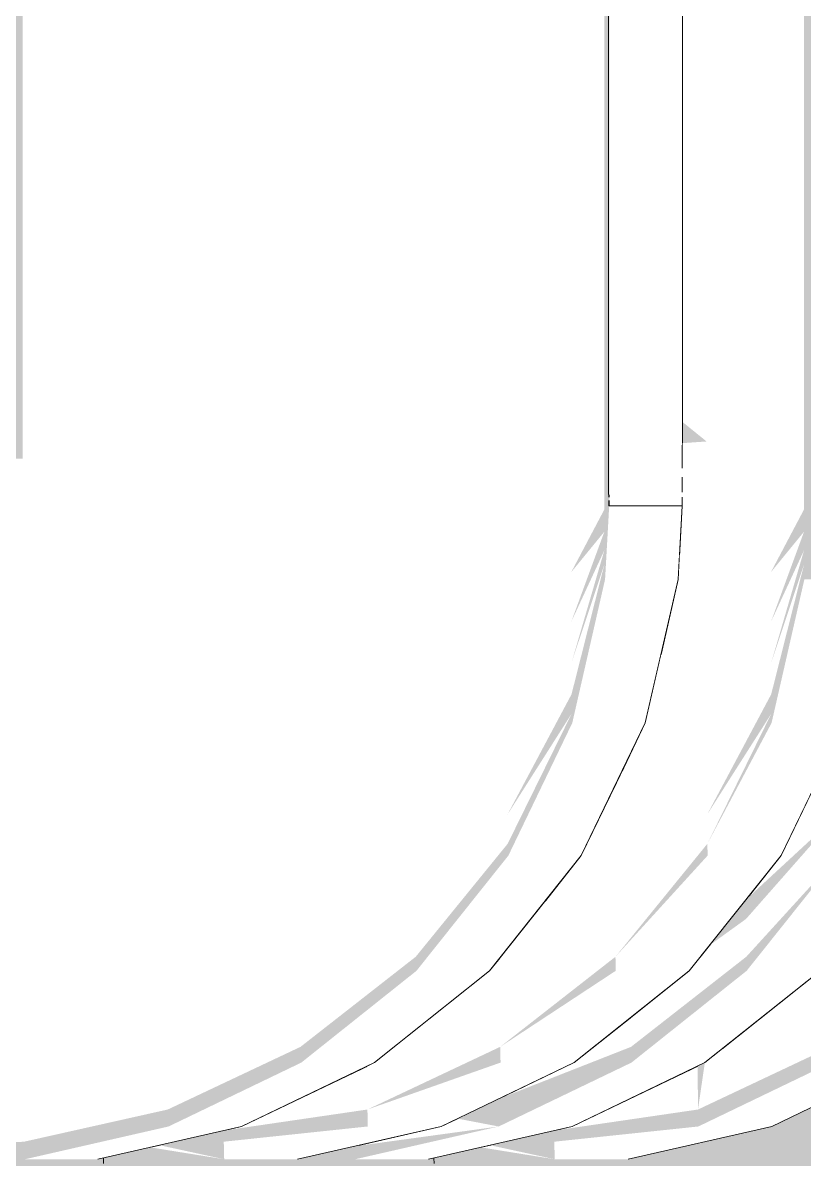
# Model space of a CAD drawing. Header units: millimetres. Extents: x -46169 to 174149, y -86316 to 18123.
# Drawn here: x 120272.43 to 120289.06, y -84266.83 to -84242.64 of the extents above; entities that cross this region are included whole.
import ezdxf

# ---------------------------------------------------------------- set-up
doc = ezdxf.new("R2010")
doc.units = ezdxf.units.MM
doc.header["$MEASUREMENT"] = 0
doc.linetypes.add('Wipeout_Contour', pattern=[1000, 0, -1000])
doc.layers.add('A04_A04_1_A-35-M_FFE_Sanitary_Pen_No__210', color=7, linetype='Continuous', lineweight=13, true_color=0xbae3f7)
doc.layers.add('A04_A04_1_New_A-35-M_FFE_Loose_Pen_No__64', color=7, linetype='Continuous', lineweight=20, true_color=0x606060)
doc.layers.add('A04_A04_1_New_A-25-M_Wall_Int', color=7, linetype='Continuous')
doc.layers.add('A04_A04_1_New_A-35-M_FFE_Loose', color=7, linetype='Continuous')

msp = doc.modelspace()

# ---------------------------------------------------------------- wipeouts: each hides what was drawn before it
at = {"color": 254, "linetype": 'Wipeout_Contour', "lineweight": 0, "ltscale": 4403046.294925408}
msp.add_wipeout([(120227.068, -84266.917), (119755.006, -84266.917), (119755.006, -84457.917), (123475.253, -84457.917), (123475.253, -81407.917), (119755.007, -81407.917), (119755.007, -83688.641), (120283.734, -83688.641), (120285.301, -83688.73), (120288.358, -83689.428), (120291.182, -83690.791), (120293.634, -83692.749), (120295.589, -83695.204), (120296.95, -83698.034), (120297.648, -83701.095), (120297.736, -83702.665), (120297.73, -83703.985), (120297.746, -84251.131), (120297.741, -84252.917), (120297.654, -84254.484), (120296.956, -84257.541), (120295.597, -84260.365), (120293.642, -84262.817), (120291.192, -84264.771), (120288.367, -84266.131), (120285.311, -84266.829), (120283.649, -84266.917), (120259.662, -84266.917), (120259.662, -84454.917), (120227.068, -84454.917)], dxfattribs=at).dxf.layer = 'A04_A04_1_New_A-25-M_Wall_Int'

# ---------------------------------------------------------------- next in the draw order: hatches: boundary and pattern name
at = {"layer": 'A04_A04_1_A-35-M_FFE_Sanitary_Pen_No__210', "linetype": 'Continuous', "lineweight": 0, "true_color": 0x2e383d}
msp.add_hatch(color=250, dxfattribs=at).paths.add_polyline_path([(119762.031, -81412.917), (119762.031, -84457.917), (124593.47, -84457.917), (124593.47, -81412.917)])

# ---------------------------------------------------------------- next in the draw order: wipeouts: each hides what was drawn before it
at = {"color": 254, "linetype": 'Wipeout_Contour', "lineweight": 0, "ltscale": 587386.534467}
msp.add_wipeout([(120270.859, -84251.917), (120270.86, -84255.255), (120272.428, -84255.235), (120272.427, -84251.912)], dxfattribs=at).dxf.layer = 'A04_A04_1_New_A-35-M_FFE_Loose'
at = {"color": 254, "linetype": 'Wipeout_Contour', "lineweight": 0, "ltscale": 734321.3896}
msp.add_wipeout([(120288.563, -84260.365), (120287.816, -84261.302), (120289.775, -84259.491), (120289.771, -84258.49), (120289.191, -84259.062)], dxfattribs=at).dxf.layer = 'A04_A04_1_New_A-35-M_FFE_Loose'
at = {"color": 254, "linetype": 'Wipeout_Contour', "lineweight": 0, "ltscale": 440572.538472}
msp.add_wipeout([(120275.139, -84266.575), (120276.714, -84266.829), (120275.338, -84266.53)], dxfattribs=at).dxf.layer = 'A04_A04_1_New_A-35-M_FFE_Loose'
at = {"color": 254, "linetype": 'Wipeout_Contour', "lineweight": 0, "ltscale": 440589.820376}
msp.add_wipeout([(120282.172, -84266.575), (120283.747, -84266.829), (120282.372, -84266.53)], dxfattribs=at).dxf.layer = 'A04_A04_1_New_A-35-M_FFE_Loose'

# ---------------------------------------------------------------- next in the draw order: wipeouts: each hides what was drawn before it
at = {"color": 254, "linetype": 'Wipeout_Contour', "lineweight": 0, "ltscale": 587393.98878}
msp.add_wipeout([(120270.86, -84255.255), (120270.863, -84258.425), (120272.431, -84258.387), (120272.428, -84255.235)], dxfattribs=at).dxf.layer = 'A04_A04_1_New_A-35-M_FFE_Loose'
at = {"color": 254, "linetype": 'Wipeout_Contour', "lineweight": 0, "ltscale": 587446.503899}
msp.add_wipeout([(120281.334, -84266.131), (120279.492, -84266.552), (120282.554, -84266.131), (120281.681, -84265.964)], dxfattribs=at).dxf.layer = 'A04_A04_1_New_A-35-M_FFE_Loose'
at = {"color": 254, "linetype": 'Wipeout_Contour', "lineweight": 0, "ltscale": 587463.364187}
msp.add_wipeout([(120286.804, -84266.131), (120283.747, -84266.829), (120285.311, -84266.829), (120288.367, -84266.131)], dxfattribs=at).dxf.layer = 'A04_A04_1_New_A-35-M_FFE_Loose'

# ---------------------------------------------------------------- next in the draw order: wipeouts: each hides what was drawn before it
at = {"color": 254, "linetype": 'Wipeout_Contour', "lineweight": 0, "ltscale": 587393.968176}
msp.add_wipeout([(120272.427, -84251.912), (120272.428, -84255.235), (120275.486, -84255.079), (120275.485, -84251.873)], dxfattribs=at).dxf.layer = 'A04_A04_1_New_A-35-M_FFE_Loose'
at = {"color": 254, "linetype": 'Wipeout_Contour', "lineweight": 0, "ltscale": 587400.882117}
msp.add_wipeout([(120270.863, -84258.425), (120270.868, -84261.269), (120272.435, -84261.214), (120272.431, -84258.387)], dxfattribs=at).dxf.layer = 'A04_A04_1_New_A-35-M_FFE_Loose'
at = {"color": 254, "linetype": 'Wipeout_Contour', "lineweight": 0, "ltscale": 440594.715428}
msp.add_wipeout([(120283.747, -84266.829), (120286.804, -84266.131), (120283.739, -84266.455)], dxfattribs=at).dxf.layer = 'A04_A04_1_New_A-35-M_FFE_Loose'

# ---------------------------------------------------------------- next in the draw order: wipeouts: each hides what was drawn before it
at = {"color": 254, "linetype": 'Wipeout_Contour', "lineweight": 0, "ltscale": 586765.323433}
msp.add_wipeout([(120272.427, -83706.082), (120272.427, -84251.912), (120275.485, -84251.873), (120275.485, -83706.118)], dxfattribs=at).dxf.layer = 'A04_A04_1_New_A-35-M_FFE_Loose'
at = {"color": 254, "linetype": 'Wipeout_Contour', "lineweight": 0, "ltscale": 587401.245788}
msp.add_wipeout([(120272.428, -84255.235), (120272.431, -84258.387), (120275.489, -84258.082), (120275.486, -84255.079)], dxfattribs=at).dxf.layer = 'A04_A04_1_New_A-35-M_FFE_Loose'
at = {"color": 254, "linetype": 'Wipeout_Contour', "lineweight": 0, "ltscale": 587406.870756}
msp.add_wipeout([(120270.868, -84261.269), (120270.873, -84263.645), (120272.441, -84263.575), (120272.435, -84261.214)], dxfattribs=at).dxf.layer = 'A04_A04_1_New_A-35-M_FFE_Loose'
at = {"color": 254, "linetype": 'Wipeout_Contour', "lineweight": 0, "ltscale": 587459.633995}
msp.add_wipeout([(120283.737, -84266.218), (120286.796, -84265.77), (120286.789, -84264.845), (120284.118, -84266.131)], dxfattribs=at).dxf.layer = 'A04_A04_1_New_A-35-M_FFE_Loose'

# ---------------------------------------------------------------- next in the draw order: wipeouts: each hides what was drawn before it
at = {"color": 254, "linetype": 'Wipeout_Contour', "lineweight": 0, "ltscale": 587403.25925}
msp.add_wipeout([(120275.485, -84251.873), (120275.486, -84255.079), (120278.314, -84254.774), (120278.313, -84251.797)], dxfattribs=at).dxf.layer = 'A04_A04_1_New_A-35-M_FFE_Loose'
at = {"color": 254, "linetype": 'Wipeout_Contour', "lineweight": 0, "ltscale": 587407.95814}
msp.add_wipeout([(120272.431, -84258.387), (120272.435, -84261.214), (120275.493, -84260.776), (120275.489, -84258.082)], dxfattribs=at).dxf.layer = 'A04_A04_1_New_A-35-M_FFE_Loose'
at = {"color": 254, "linetype": 'Wipeout_Contour', "lineweight": 0, "ltscale": 587411.654349}
msp.add_wipeout([(120270.873, -84263.645), (120270.88, -84265.432), (120272.448, -84265.352), (120272.441, -84263.575)], dxfattribs=at).dxf.layer = 'A04_A04_1_New_A-35-M_FFE_Loose'
at = {"color": 254, "linetype": 'Wipeout_Contour', "lineweight": 0, "ltscale": 587453.067677}
msp.add_wipeout([(120282.545, -84265.548), (120285.372, -84264.436), (120285.367, -84263.807), (120284.158, -84264.771)], dxfattribs=at).dxf.layer = 'A04_A04_1_New_A-35-M_FFE_Loose'
at = {"color": 254, "linetype": 'Wipeout_Contour', "lineweight": 0, "ltscale": 587470.636002}
msp.add_wipeout([(120286.804, -84266.131), (120288.367, -84266.131), (120291.192, -84264.771), (120289.628, -84264.771)], dxfattribs=at).dxf.layer = 'A04_A04_1_New_A-35-M_FFE_Loose'
at = {"color": 254, "linetype": 'Wipeout_Contour', "lineweight": 0, "ltscale": 587449.446131}
msp.add_wipeout([(120279.5, -84266.829), (120281.061, -84266.829), (120284.118, -84266.131), (120282.556, -84266.131)], dxfattribs=at).dxf.layer = 'A04_A04_1_New_A-35-M_FFE_Loose'

# ---------------------------------------------------------------- next in the draw order: wipeouts: each hides what was drawn before it
at = {"color": 254, "linetype": 'Wipeout_Contour', "lineweight": 0, "ltscale": 586774.970129}
msp.add_wipeout([(120275.485, -83706.118), (120275.485, -84251.873), (120278.313, -84251.797), (120278.313, -83706.189)], dxfattribs=at).dxf.layer = 'A04_A04_1_New_A-35-M_FFE_Loose'
at = {"color": 254, "linetype": 'Wipeout_Contour', "lineweight": 0, "ltscale": 587410.082573}
msp.add_wipeout([(120275.486, -84255.079), (120275.489, -84258.082), (120278.316, -84257.488), (120278.314, -84254.774)], dxfattribs=at).dxf.layer = 'A04_A04_1_New_A-35-M_FFE_Loose'
at = {"color": 254, "linetype": 'Wipeout_Contour', "lineweight": 0, "ltscale": 587413.789957}
msp.add_wipeout([(120272.435, -84261.214), (120272.441, -84263.575), (120275.499, -84263.026), (120275.493, -84260.776)], dxfattribs=at).dxf.layer = 'A04_A04_1_New_A-35-M_FFE_Loose'
at = {"color": 254, "linetype": 'Wipeout_Contour', "lineweight": 0, "ltscale": 734332.139895}
msp.add_wipeout([(120286.942, -84264.771), (120286.796, -84265.77), (120289.621, -84264.436), (120289.614, -84263.486), (120287.272, -84264.508)], dxfattribs=at).dxf.layer = 'A04_A04_1_New_A-35-M_FFE_Loose'
at = {"color": 254, "linetype": 'Wipeout_Contour', "lineweight": 0, "ltscale": 587414.992997}
msp.add_wipeout([(120270.88, -84265.432), (120270.888, -84266.541), (120272.456, -84266.455), (120272.448, -84265.352)], dxfattribs=at).dxf.layer = 'A04_A04_1_New_A-35-M_FFE_Loose'
at = {"color": 254, "linetype": 'Wipeout_Contour', "lineweight": 0, "ltscale": 587440.321444}
msp.add_wipeout([(120279.77, -84266.131), (120276.714, -84266.829), (120278.277, -84266.829), (120281.334, -84266.131)], dxfattribs=at).dxf.layer = 'A04_A04_1_New_A-35-M_FFE_Loose'

# ---------------------------------------------------------------- next in the draw order: linework, layer by layer
at = {"layer": 'A04_A04_1_New_A-35-M_FFE_Loose_Pen_No__64', "linetype": 'Continuous'}
msp.add_line((120281.18, -84266.917), (120281.177, -84266.803), dxfattribs=at)

# ---------------------------------------------------------------- next in the draw order: wipeouts: each hides what was drawn before it
at = {"color": 254, "linetype": 'Wipeout_Contour', "lineweight": 0, "ltscale": 586783.62602}
msp.add_wipeout([(120278.313, -83706.189), (120278.313, -84251.797), (120280.769, -84251.687), (120280.769, -83706.29)], dxfattribs=at).dxf.layer = 'A04_A04_1_New_A-35-M_FFE_Loose'
at = {"color": 254, "linetype": 'Wipeout_Contour', "lineweight": 0, "ltscale": 587416.321084}
msp.add_wipeout([(120275.489, -84258.082), (120275.493, -84260.776), (120278.32, -84259.923), (120278.316, -84257.488)], dxfattribs=at).dxf.layer = 'A04_A04_1_New_A-35-M_FFE_Loose'
at = {"color": 254, "linetype": 'Wipeout_Contour', "lineweight": 0, "ltscale": 440598.813472}
msp.add_wipeout([(120287.272, -84264.508), (120289.614, -84263.486), (120289.611, -84262.543)], dxfattribs=at).dxf.layer = 'A04_A04_1_New_A-35-M_FFE_Loose'
at = {"color": 254, "linetype": 'Wipeout_Contour', "lineweight": 0, "ltscale": 587418.449134}
msp.add_wipeout([(120272.441, -84263.575), (120272.448, -84265.352), (120275.505, -84264.719), (120275.499, -84263.026)], dxfattribs=at).dxf.layer = 'A04_A04_1_New_A-35-M_FFE_Loose'
at = {"color": 254, "linetype": 'Wipeout_Contour', "lineweight": 0, "ltscale": 587456.717606}
msp.add_wipeout([(120282.556, -84266.131), (120284.118, -84266.131), (120286.942, -84264.771), (120285.381, -84264.771)], dxfattribs=at).dxf.layer = 'A04_A04_1_New_A-35-M_FFE_Loose'
at = {"color": 254, "linetype": 'Wipeout_Contour', "lineweight": 0, "ltscale": 440577.433423}
msp.add_wipeout([(120276.714, -84266.829), (120279.77, -84266.131), (120276.705, -84266.455)], dxfattribs=at).dxf.layer = 'A04_A04_1_New_A-35-M_FFE_Loose'

# ---------------------------------------------------------------- next in the draw order: linework, layer by layer
at = {"layer": 'A04_A04_1_New_A-35-M_FFE_Loose_Pen_No__64', "linetype": 'Continuous'}
msp.add_line((120285.311, -84266.829), (120288.367, -84266.131), dxfattribs=at)

# ---------------------------------------------------------------- next in the draw order: wipeouts: each hides what was drawn before it
at = {"color": 254, "linetype": 'Wipeout_Contour', "lineweight": 0, "ltscale": 587411.360709}
msp.add_wipeout([(120278.313, -84251.797), (120278.314, -84254.774), (120280.77, -84254.337), (120280.769, -84251.687)], dxfattribs=at).dxf.layer = 'A04_A04_1_New_A-35-M_FFE_Loose'
at = {"color": 254, "linetype": 'Wipeout_Contour', "lineweight": 0, "ltscale": 587421.741783}
msp.add_wipeout([(120275.493, -84260.776), (120275.499, -84263.026), (120278.325, -84261.956), (120278.32, -84259.923)], dxfattribs=at).dxf.layer = 'A04_A04_1_New_A-35-M_FFE_Loose'
at = {"color": 254, "linetype": 'Wipeout_Contour', "lineweight": 0, "ltscale": 881185.497398}
msp.add_wipeout([(120286.609, -84262.817), (120285.367, -84263.807), (120285.372, -84264.436), (120287.824, -84262.518), (120287.818, -84261.714), (120287.039, -84262.276)], dxfattribs=at).dxf.layer = 'A04_A04_1_New_A-35-M_FFE_Loose'
at = {"color": 254, "linetype": 'Wipeout_Contour', "lineweight": 0, "ltscale": 587421.702849}
msp.add_wipeout([(120272.448, -84265.352), (120272.456, -84266.455), (120275.513, -84265.77), (120275.505, -84264.719)], dxfattribs=at).dxf.layer = 'A04_A04_1_New_A-35-M_FFE_Loose'
at = {"color": 254, "linetype": 'Wipeout_Contour', "lineweight": 0, "ltscale": 587436.591245}
msp.add_wipeout([(120276.704, -84266.218), (120279.762, -84265.77), (120279.756, -84264.845), (120277.084, -84266.131)], dxfattribs=at).dxf.layer = 'A04_A04_1_New_A-35-M_FFE_Loose'

# ---------------------------------------------------------------- next in the draw order: wipeouts: each hides what was drawn before it
at = {"color": 254, "linetype": 'Wipeout_Contour', "lineweight": 0, "ltscale": 587417.455196}
msp.add_wipeout([(120278.314, -84254.774), (120278.316, -84257.488), (120280.772, -84256.635), (120280.77, -84254.337)], dxfattribs=at).dxf.layer = 'A04_A04_1_New_A-35-M_FFE_Loose'
at = {"color": 254, "linetype": 'Wipeout_Contour', "lineweight": 0, "ltscale": 587459.641217}
msp.add_wipeout([(120289.775, -84259.491), (120287.818, -84261.714), (120287.824, -84262.518), (120289.78, -84260.113)], dxfattribs=at).dxf.layer = 'A04_A04_1_New_A-35-M_FFE_Loose'
at = {"color": 254, "linetype": 'Wipeout_Contour', "lineweight": 0, "ltscale": 587426.07373}
msp.add_wipeout([(120275.499, -84263.026), (120275.505, -84264.719), (120278.331, -84263.486), (120278.325, -84261.956)], dxfattribs=at).dxf.layer = 'A04_A04_1_New_A-35-M_FFE_Loose'
at = {"color": 254, "linetype": 'Wipeout_Contour', "lineweight": 0, "ltscale": 587461.555043}
msp.add_wipeout([(120285.381, -84264.771), (120286.942, -84264.771), (120289.393, -84262.817), (120287.832, -84262.817)], dxfattribs=at).dxf.layer = 'A04_A04_1_New_A-35-M_FFE_Loose'
at = {"color": 254, "linetype": 'Wipeout_Contour', "lineweight": 0, "ltscale": 587447.592996}
msp.add_wipeout([(120282.595, -84264.771), (120279.77, -84266.131), (120281.334, -84266.131), (120284.158, -84264.771)], dxfattribs=at).dxf.layer = 'A04_A04_1_New_A-35-M_FFE_Loose'
at = {"color": 254, "linetype": 'Wipeout_Contour', "lineweight": 0, "ltscale": 587426.417084}
msp.add_wipeout([(120272.474, -84266.829), (120274.028, -84266.829), (120277.084, -84266.131), (120275.531, -84266.131)], dxfattribs=at).dxf.layer = 'A04_A04_1_New_A-35-M_FFE_Loose'

# ---------------------------------------------------------------- next in the draw order: linework, layer by layer
at = {"layer": 'A04_A04_1_New_A-35-M_FFE_Loose_Pen_No__64', "linetype": 'Continuous'}
for p, q in [((120288.367, -84266.131), (120291.191, -84264.771)), ((120274.146, -84266.917), (120274.144, -84266.803))]:
    msp.add_line(p, q, dxfattribs=at)

# ---------------------------------------------------------------- next in the draw order: wipeouts: each hides what was drawn before it
at = {"color": 254, "linetype": 'Wipeout_Contour', "lineweight": 0, "ltscale": 587417.863713}
msp.add_wipeout([(120280.769, -84251.687), (120280.77, -84254.337), (120282.73, -84253.788), (120282.73, -84251.549)], dxfattribs=at).dxf.layer = 'A04_A04_1_New_A-35-M_FFE_Loose'
at = {"color": 254, "linetype": 'Wipeout_Contour', "lineweight": 0, "ltscale": 587422.930535}
msp.add_wipeout([(120278.316, -84257.488), (120278.32, -84259.923), (120280.775, -84258.697), (120280.772, -84256.635)], dxfattribs=at).dxf.layer = 'A04_A04_1_New_A-35-M_FFE_Loose'
at = {"color": 254, "linetype": 'Wipeout_Contour', "lineweight": 0, "ltscale": 440595.003668}
msp.add_wipeout([(120289.78, -84260.113), (120287.824, -84262.518), (120289.785, -84260.365)], dxfattribs=at).dxf.layer = 'A04_A04_1_New_A-35-M_FFE_Loose'
at = {"color": 254, "linetype": 'Wipeout_Contour', "lineweight": 0, "ltscale": 587429.101195}
msp.add_wipeout([(120275.505, -84264.719), (120275.513, -84265.77), (120278.338, -84264.436), (120278.331, -84263.486)], dxfattribs=at).dxf.layer = 'A04_A04_1_New_A-35-M_FFE_Loose'
at = {"color": 254, "linetype": 'Wipeout_Contour', "lineweight": 0, "ltscale": 440583.335729}
msp.add_wipeout([(120279.77, -84266.131), (120282.595, -84264.771), (120279.762, -84265.77)], dxfattribs=at).dxf.layer = 'A04_A04_1_New_A-35-M_FFE_Loose'

# ---------------------------------------------------------------- next in the draw order: linework, layer by layer
at = {"layer": 'A04_A04_1_New_A-35-M_FFE_Loose_Pen_No__64', "linetype": 'Continuous'}
msp.add_line((120281.061, -84266.829), (120284.118, -84266.131), dxfattribs=at)

# ---------------------------------------------------------------- next in the draw order: wipeouts: each hides what was drawn before it
at = {"color": 254, "linetype": 'Wipeout_Contour', "lineweight": 0, "ltscale": 586790.857038}
msp.add_wipeout([(120280.769, -83706.29), (120280.769, -84251.687), (120282.73, -84251.549), (120282.73, -83706.417)], dxfattribs=at).dxf.layer = 'A04_A04_1_New_A-35-M_FFE_Loose'
at = {"color": 254, "linetype": 'Wipeout_Contour', "lineweight": 0, "ltscale": 587422.989847}
msp.add_wipeout([(120280.77, -84254.337), (120280.772, -84256.635), (120282.732, -84255.565), (120282.73, -84253.788)], dxfattribs=at).dxf.layer = 'A04_A04_1_New_A-35-M_FFE_Loose'
at = {"color": 254, "linetype": 'Wipeout_Contour', "lineweight": 0, "ltscale": 587427.68829}
msp.add_wipeout([(120278.32, -84259.923), (120278.325, -84261.956), (120280.779, -84260.418), (120280.775, -84258.697)], dxfattribs=at).dxf.layer = 'A04_A04_1_New_A-35-M_FFE_Loose'
at = {"color": 254, "linetype": 'Wipeout_Contour', "lineweight": 0, "ltscale": 587463.715911}
msp.add_wipeout([(120289.787, -84260.365), (120287.832, -84262.817), (120289.393, -84262.817), (120291.347, -84260.365)], dxfattribs=at).dxf.layer = 'A04_A04_1_New_A-35-M_FFE_Loose'
at = {"color": 254, "linetype": 'Wipeout_Contour', "lineweight": 0, "ltscale": 734303.310551}
msp.add_wipeout([(120279.756, -84264.845), (120279.762, -84265.77), (120282.587, -84264.436), (120282.581, -84263.486), (120280.238, -84264.508)], dxfattribs=at).dxf.layer = 'A04_A04_1_New_A-35-M_FFE_Loose'

# ---------------------------------------------------------------- next in the draw order: wipeouts: each hides what was drawn before it
at = {"color": 254, "linetype": 'Wipeout_Contour', "lineweight": 0, "ltscale": 587422.438529}
msp.add_wipeout([(120282.73, -84251.549), (120282.73, -84253.788), (120284.097, -84253.155), (120284.097, -84251.39)], dxfattribs=at).dxf.layer = 'A04_A04_1_New_A-35-M_FFE_Loose'
at = {"color": 254, "linetype": 'Wipeout_Contour', "lineweight": 0, "ltscale": 587427.452139}
msp.add_wipeout([(120280.772, -84256.635), (120280.775, -84258.697), (120282.734, -84257.159), (120282.732, -84255.565)], dxfattribs=at).dxf.layer = 'A04_A04_1_New_A-35-M_FFE_Loose'
at = {"color": 254, "linetype": 'Wipeout_Contour', "lineweight": 0, "ltscale": 587441.701988}
msp.add_wipeout([(120282.359, -84262.817), (120280.238, -84264.508), (120282.581, -84263.486), (120282.577, -84262.543)], dxfattribs=at).dxf.layer = 'A04_A04_1_New_A-35-M_FFE_Loose'
at = {"color": 254, "linetype": 'Wipeout_Contour', "lineweight": 0, "ltscale": 587433.688281}
msp.add_wipeout([(120275.531, -84266.131), (120277.084, -84266.131), (120279.908, -84264.771), (120278.355, -84264.771)], dxfattribs=at).dxf.layer = 'A04_A04_1_New_A-35-M_FFE_Loose'

# ---------------------------------------------------------------- next in the draw order: linework, layer by layer
at = {"layer": 'A04_A04_1_New_A-35-M_FFE_Loose_Pen_No__64', "linetype": 'Continuous'}
for p, q in [((120274.028, -84266.829), (120277.084, -84266.131)), ((120278.277, -84266.829), (120281.334, -84266.131))]:
    msp.add_line(p, q, dxfattribs=at)

# ---------------------------------------------------------------- next in the draw order: wipeouts: each hides what was drawn before it
at = {"color": 254, "linetype": 'Wipeout_Contour', "lineweight": 0, "ltscale": 586796.300562}
msp.add_wipeout([(120282.73, -83706.417), (120282.73, -84251.549), (120284.097, -84251.39), (120284.097, -83706.563)], dxfattribs=at).dxf.layer = 'A04_A04_1_New_A-35-M_FFE_Loose'
at = {"color": 254, "linetype": 'Wipeout_Contour', "lineweight": 0, "ltscale": 587426.402708}
msp.add_wipeout([(120282.73, -84253.788), (120282.732, -84255.565), (120284.099, -84254.331), (120284.097, -84253.155)], dxfattribs=at).dxf.layer = 'A04_A04_1_New_A-35-M_FFE_Loose'
at = {"color": 254, "linetype": 'Wipeout_Contour', "lineweight": 0, "ltscale": 587431.491448}
msp.add_wipeout([(120278.325, -84261.956), (120278.331, -84263.486), (120280.784, -84261.714), (120280.779, -84260.418)], dxfattribs=at).dxf.layer = 'A04_A04_1_New_A-35-M_FFE_Loose'
at = {"color": 254, "linetype": 'Wipeout_Contour', "lineweight": 0, "ltscale": 587452.430639}
msp.add_wipeout([(120285.046, -84262.817), (120282.595, -84264.771), (120284.158, -84264.771), (120286.609, -84262.817)], dxfattribs=at).dxf.layer = 'A04_A04_1_New_A-35-M_FFE_Loose'

# ---------------------------------------------------------------- next in the draw order: wipeouts: each hides what was drawn before it
at = {"color": 254, "linetype": 'Wipeout_Contour', "lineweight": 0, "ltscale": 586799.683605}
msp.add_wipeout([(120284.097, -83706.563), (120284.097, -84251.39), (120284.802, -84251.219), (120284.802, -83706.722)], dxfattribs=at).dxf.layer = 'A04_A04_1_New_A-35-M_FFE_Loose'
at = {"color": 254, "linetype": 'Wipeout_Contour', "lineweight": 0, "ltscale": 587434.151247}
msp.add_wipeout([(120278.331, -84263.486), (120278.338, -84264.436), (120280.79, -84262.518), (120280.784, -84261.714)], dxfattribs=at).dxf.layer = 'A04_A04_1_New_A-35-M_FFE_Loose'
at = {"color": 254, "linetype": 'Wipeout_Contour', "lineweight": 0, "ltscale": 440587.356895}
msp.add_wipeout([(120282.595, -84264.771), (120285.046, -84262.817), (120282.587, -84264.436)], dxfattribs=at).dxf.layer = 'A04_A04_1_New_A-35-M_FFE_Loose'

# ---------------------------------------------------------------- next in the draw order: linework, layer by layer
at = {"layer": 'A04_A04_1_New_A-35-M_FFE_Loose_Pen_No__64', "linetype": 'Continuous'}
msp.add_line((120284.118, -84266.131), (120286.942, -84264.771), dxfattribs=at)

# ---------------------------------------------------------------- next in the draw order: wipeouts: each hides what was drawn before it
at = {"color": 254, "linetype": 'Wipeout_Contour', "lineweight": 0, "ltscale": 587424.849572}
msp.add_wipeout([(120284.097, -84251.39), (120284.097, -84253.155), (120284.803, -84252.471), (120284.802, -84251.219)], dxfattribs=at).dxf.layer = 'A04_A04_1_New_A-35-M_FFE_Loose'
at = {"color": 254, "linetype": 'Wipeout_Contour', "lineweight": 0, "ltscale": 587448.072813}
msp.add_wipeout([(120282.581, -84263.486), (120282.587, -84264.436), (120285.04, -84262.518), (120285.034, -84261.714)], dxfattribs=at).dxf.layer = 'A04_A04_1_New_A-35-M_FFE_Loose'
at = {"color": 254, "linetype": 'Wipeout_Contour', "lineweight": 0, "ltscale": 587438.525403}
msp.add_wipeout([(120278.355, -84264.771), (120279.908, -84264.771), (120282.359, -84262.817), (120280.806, -84262.817)], dxfattribs=at).dxf.layer = 'A04_A04_1_New_A-35-M_FFE_Loose'

# ---------------------------------------------------------------- next in the draw order: linework, layer by layer
at = {"layer": 'A04_A04_1_New_A-35-M_FFE_Loose_Pen_No__64', "linetype": 'Continuous'}
for p, q in [((120277.084, -84266.131), (120279.909, -84264.771)), ((120281.334, -84266.131), (120284.158, -84264.771))]:
    msp.add_line(p, q, dxfattribs=at)

# ---------------------------------------------------------------- next in the draw order: wipeouts: each hides what was drawn before it
at = {"color": 254, "linetype": 'Wipeout_Contour', "lineweight": 0, "ltscale": 439945.019488}
msp.add_wipeout([(120284.802, -83706.722), (120284.802, -84251.219), (120284.894, -83706.803)], dxfattribs=at).dxf.layer = 'A04_A04_1_New_A-35-M_FFE_Loose'
at = {"color": 254, "linetype": 'Wipeout_Contour', "lineweight": 0, "ltscale": 734306.674882}
msp.add_wipeout([(120282.577, -84262.543), (120282.581, -84263.486), (120285.034, -84261.714), (120285.029, -84260.418), (120283.515, -84261.367)], dxfattribs=at).dxf.layer = 'A04_A04_1_New_A-35-M_FFE_Loose'

# ---------------------------------------------------------------- next in the draw order: wipeouts: each hides what was drawn before it
at = {"color": 254, "linetype": 'Wipeout_Contour', "lineweight": 0, "ltscale": 587431.328845}
msp.add_wipeout([(120280.775, -84258.697), (120280.779, -84260.418), (120282.738, -84258.49), (120282.734, -84257.159)], dxfattribs=at).dxf.layer = 'A04_A04_1_New_A-35-M_FFE_Loose'
at = {"color": 254, "linetype": 'Wipeout_Contour', "lineweight": 0, "ltscale": 587443.581912}
msp.add_wipeout([(120283.515, -84261.367), (120285.029, -84260.418), (120285.025, -84258.888), (120284.313, -84260.365)], dxfattribs=at).dxf.layer = 'A04_A04_1_New_A-35-M_FFE_Loose'

# ---------------------------------------------------------------- next in the draw order: wipeouts: each hides what was drawn before it
at = {"color": 254, "linetype": 'Wipeout_Contour', "lineweight": 0, "ltscale": 587429.655773}
msp.add_wipeout([(120282.732, -84255.565), (120282.734, -84257.159), (120284.1, -84255.386), (120284.099, -84254.331)], dxfattribs=at).dxf.layer = 'A04_A04_1_New_A-35-M_FFE_Loose'
at = {"color": 254, "linetype": 'Wipeout_Contour', "lineweight": 0, "ltscale": 587434.428363}
msp.add_wipeout([(120280.779, -84260.418), (120280.784, -84261.714), (120282.742, -84259.491), (120282.738, -84258.49)], dxfattribs=at).dxf.layer = 'A04_A04_1_New_A-35-M_FFE_Loose'
at = {"color": 254, "linetype": 'Wipeout_Contour', "lineweight": 0, "ltscale": 587454.59185}
msp.add_wipeout([(120287.001, -84260.365), (120285.046, -84262.817), (120286.609, -84262.817), (120288.563, -84260.365)], dxfattribs=at).dxf.layer = 'A04_A04_1_New_A-35-M_FFE_Loose'

# ---------------------------------------------------------------- next in the draw order: wipeouts: each hides what was drawn before it
at = {"color": 254, "linetype": 'Wipeout_Contour', "lineweight": 0, "ltscale": 587427.509759}
msp.add_wipeout([(120284.097, -84253.155), (120284.099, -84254.331), (120284.803, -84252.997), (120284.803, -84252.471)], dxfattribs=at).dxf.layer = 'A04_A04_1_New_A-35-M_FFE_Loose'
at = {"color": 254, "linetype": 'Wipeout_Contour', "lineweight": 0, "ltscale": 587432.478751}
msp.add_wipeout([(120282.734, -84257.159), (120282.738, -84258.49), (120284.102, -84256.268), (120284.1, -84255.386)], dxfattribs=at).dxf.layer = 'A04_A04_1_New_A-35-M_FFE_Loose'
at = {"color": 254, "linetype": 'Wipeout_Contour', "lineweight": 0, "ltscale": 587436.597815}
msp.add_wipeout([(120280.784, -84261.714), (120280.79, -84262.518), (120282.746, -84260.113), (120282.742, -84259.491)], dxfattribs=at).dxf.layer = 'A04_A04_1_New_A-35-M_FFE_Loose'
at = {"color": 254, "linetype": 'Wipeout_Contour', "lineweight": 0, "ltscale": 440589.374376}
msp.add_wipeout([(120285.046, -84262.817), (120287.001, -84260.365), (120285.04, -84262.518)], dxfattribs=at).dxf.layer = 'A04_A04_1_New_A-35-M_FFE_Loose'

# ---------------------------------------------------------------- next in the draw order: linework, layer by layer
at = {"layer": 'A04_A04_1_New_A-35-M_FFE_Loose_Pen_No__64', "linetype": 'Continuous'}
msp.add_line((120286.942, -84264.771), (120289.393, -84262.817), dxfattribs=at)

# ---------------------------------------------------------------- next in the draw order: wipeouts: each hides what was drawn before it
at = {"color": 254, "linetype": 'Wipeout_Contour', "lineweight": 0, "ltscale": 440572.867622}
msp.add_wipeout([(120284.099, -84254.331), (120284.1, -84255.386), (120284.804, -84253.469)], dxfattribs=at).dxf.layer = 'A04_A04_1_New_A-35-M_FFE_Loose'
at = {"color": 254, "linetype": 'Wipeout_Contour', "lineweight": 0, "ltscale": 587434.735698}
msp.add_wipeout([(120282.738, -84258.49), (120282.742, -84259.491), (120284.105, -84256.931), (120284.102, -84256.268)], dxfattribs=at).dxf.layer = 'A04_A04_1_New_A-35-M_FFE_Loose'
at = {"color": 254, "linetype": 'Wipeout_Contour', "lineweight": 0, "ltscale": 587450.519578}
msp.add_wipeout([(120285.04, -84262.518), (120286.996, -84260.113), (120286.991, -84259.491), (120285.034, -84261.714)], dxfattribs=at).dxf.layer = 'A04_A04_1_New_A-35-M_FFE_Loose'
at = {"color": 254, "linetype": 'Wipeout_Contour', "lineweight": 0, "ltscale": 587440.685954}
msp.add_wipeout([(120280.806, -84262.817), (120282.359, -84262.817), (120284.313, -84260.365), (120282.761, -84260.365)], dxfattribs=at).dxf.layer = 'A04_A04_1_New_A-35-M_FFE_Loose'

# ---------------------------------------------------------------- next in the draw order: linework, layer by layer
at = {"layer": 'A04_A04_1_New_A-35-M_FFE_Loose_Pen_No__64', "linetype": 'Continuous'}
for p, q in [((120279.909, -84264.771), (120282.359, -84262.817)), ((120284.158, -84264.771), (120286.609, -84262.817))]:
    msp.add_line(p, q, dxfattribs=at)

# ---------------------------------------------------------------- next in the draw order: wipeouts: each hides what was drawn before it
at = {"color": 254, "linetype": 'Wipeout_Contour', "lineweight": 0, "ltscale": 440574.313281}
msp.add_wipeout([(120284.1, -84255.386), (120284.102, -84256.268), (120284.805, -84253.863)], dxfattribs=at).dxf.layer = 'A04_A04_1_New_A-35-M_FFE_Loose'
at = {"color": 254, "linetype": 'Wipeout_Contour', "lineweight": 0, "ltscale": 440578.158091}
msp.add_wipeout([(120282.742, -84259.491), (120282.746, -84260.113), (120284.108, -84257.342)], dxfattribs=at).dxf.layer = 'A04_A04_1_New_A-35-M_FFE_Loose'
at = {"color": 254, "linetype": 'Wipeout_Contour', "lineweight": 0, "ltscale": 587448.350177}
msp.add_wipeout([(120286.987, -84258.49), (120285.029, -84260.418), (120285.034, -84261.714), (120286.991, -84259.491)], dxfattribs=at).dxf.layer = 'A04_A04_1_New_A-35-M_FFE_Loose'

# ---------------------------------------------------------------- next in the draw order: wipeouts: each hides what was drawn before it
at = {"color": 254, "linetype": 'Wipeout_Contour', "lineweight": 0, "ltscale": 440575.446606}
msp.add_wipeout([(120284.102, -84256.268), (120284.105, -84256.931), (120284.806, -84254.159)], dxfattribs=at).dxf.layer = 'A04_A04_1_New_A-35-M_FFE_Loose'
at = {"color": 254, "linetype": 'Wipeout_Contour', "lineweight": 0, "ltscale": 734306.289656}
msp.add_wipeout([(120285.025, -84258.888), (120285.029, -84260.418), (120286.987, -84258.49), (120286.984, -84257.159), (120285.173, -84258.58)], dxfattribs=at).dxf.layer = 'A04_A04_1_New_A-35-M_FFE_Loose'

# ---------------------------------------------------------------- next in the draw order: wipeouts: each hides what was drawn before it
at = {"color": 254, "linetype": 'Wipeout_Contour', "lineweight": 0, "ltscale": 734302.138658}
msp.add_wipeout([(120285.173, -84258.58), (120286.984, -84257.159), (120286.981, -84255.565), (120286.002, -84256.099), (120285.673, -84257.541)], dxfattribs=at).dxf.layer = 'A04_A04_1_New_A-35-M_FFE_Loose'

# ---------------------------------------------------------------- next in the draw order: wipeouts: each hides what was drawn before it
at = {"color": 254, "linetype": 'Wipeout_Contour', "lineweight": 0, "ltscale": 734297.201212}
msp.add_wipeout([(120286.002, -84256.099), (120286.981, -84255.565), (120286.98, -84253.788), (120286.4, -84253.95), (120286.37, -84254.485)], dxfattribs=at).dxf.layer = 'A04_A04_1_New_A-35-M_FFE_Loose'
at = {"color": 254, "linetype": 'Wipeout_Contour', "lineweight": 0, "ltscale": 587440.061618}
msp.add_wipeout([(120282.761, -84260.365), (120284.313, -84260.365), (120285.673, -84257.541), (120284.121, -84257.541)], dxfattribs=at).dxf.layer = 'A04_A04_1_New_A-35-M_FFE_Loose'
at = {"color": 254, "linetype": 'Wipeout_Contour', "lineweight": 0, "ltscale": 587453.968263}
msp.add_wipeout([(120288.362, -84257.541), (120287.001, -84260.365), (120288.563, -84260.365), (120289.923, -84257.541)], dxfattribs=at).dxf.layer = 'A04_A04_1_New_A-35-M_FFE_Loose'

# ---------------------------------------------------------------- next in the draw order: linework, layer by layer
at = {"layer": 'A04_A04_1_New_A-35-M_FFE_Loose_Pen_No__64', "linetype": 'Continuous'}
msp.add_line((120282.359, -84262.817), (120284.313, -84260.365), dxfattribs=at)

# ---------------------------------------------------------------- next in the draw order: wipeouts: each hides what was drawn before it
at = {"color": 254, "linetype": 'Wipeout_Contour', "lineweight": 0, "ltscale": 734292.543868}
msp.add_wipeout([(120286.4, -84253.95), (120286.98, -84253.788), (120286.979, -84251.549), (120286.462, -84251.585), (120286.458, -84252.917)], dxfattribs=at).dxf.layer = 'A04_A04_1_New_A-35-M_FFE_Loose'
at = {"color": 254, "linetype": 'Wipeout_Contour', "lineweight": 0, "ltscale": 587436.683689}
msp.add_wipeout([(120284.121, -84257.541), (120285.673, -84257.541), (120286.37, -84254.485), (120284.819, -84254.485)], dxfattribs=at).dxf.layer = 'A04_A04_1_New_A-35-M_FFE_Loose'
at = {"color": 254, "linetype": 'Wipeout_Contour', "lineweight": 0, "ltscale": 440589.30362}
msp.add_wipeout([(120287.001, -84260.365), (120288.362, -84257.541), (120286.996, -84260.113)], dxfattribs=at).dxf.layer = 'A04_A04_1_New_A-35-M_FFE_Loose'

# ---------------------------------------------------------------- next in the draw order: linework, layer by layer
at = {"layer": 'A04_A04_1_New_A-35-M_FFE_Loose_Pen_No__64', "linetype": 'Continuous'}
for p, q in [((120284.313, -84260.365), (120285.673, -84257.541)), ((120286.609, -84262.817), (120288.563, -84260.365))]:
    msp.add_line(p, q, dxfattribs=at)

# ---------------------------------------------------------------- next in the draw order: wipeouts: each hides what was drawn before it
at = {"color": 254, "linetype": 'Wipeout_Contour', "lineweight": 0, "ltscale": 587183.043863}
msp.add_wipeout([(120286.46, -84035.219), (120286.463, -84251.131), (120286.979, -84251.549), (120286.979, -84035.252)], dxfattribs=at).dxf.layer = 'A04_A04_1_New_A-35-M_FFE_Loose'
at = {"color": 254, "linetype": 'Wipeout_Contour', "lineweight": 0, "ltscale": 587432.664549}
msp.add_wipeout([(120284.819, -84254.485), (120286.37, -84254.485), (120286.458, -84252.917), (120284.907, -84252.917)], dxfattribs=at).dxf.layer = 'A04_A04_1_New_A-35-M_FFE_Loose'
at = {"color": 254, "linetype": 'Wipeout_Contour', "lineweight": 0, "ltscale": 440588.599535}
msp.add_wipeout([(120286.996, -84260.113), (120288.357, -84257.342), (120286.991, -84259.491)], dxfattribs=at).dxf.layer = 'A04_A04_1_New_A-35-M_FFE_Loose'

# ---------------------------------------------------------------- next in the draw order: linework, layer by layer
at = {"layer": 'A04_A04_1_New_A-35-M_FFE_Loose_Pen_No__64', "linetype": 'Continuous'}
msp.add_line((120285.673, -84257.541), (120286.371, -84254.485), dxfattribs=at)

# ---------------------------------------------------------------- next in the draw order: wipeouts: each hides what was drawn before it
at = {"color": 254, "linetype": 'Wipeout_Contour', "lineweight": 0, "ltscale": 1614304.083471105}
msp.add_wipeout([(120284.907, -84252.917), (120286.458, -84252.917), (120286.463, -84251.131), (120286.46, -84031.506), (120286.45, -84029.048), (120285.19, -84061.789), (120285.102, -84060.219), (120285.156, -84058.811), (120285.144, -84056.282), (120285.123, -84046.11), (120284.912, -83705.939)], dxfattribs=at).dxf.layer = 'A04_A04_1_New_A-35-M_FFE_Loose'
at = {"color": 254, "linetype": 'Wipeout_Contour', "lineweight": 0, "ltscale": 587448.657698}
msp.add_wipeout([(120286.987, -84258.49), (120286.991, -84259.491), (120288.354, -84256.931), (120288.352, -84256.268)], dxfattribs=at).dxf.layer = 'A04_A04_1_New_A-35-M_FFE_Loose'

# ---------------------------------------------------------------- next in the draw order: linework, layer by layer
at = {"layer": 'A04_A04_1_New_A-35-M_FFE_Loose_Pen_No__64', "linetype": 'Continuous'}
for p, q in [((120284.894, -84251.131), (120284.894, -83706.803)), ((120286.463, -84035.633), (120286.463, -84251.131)), ((120284.894, -84252.12), (120284.894, -84251.131)), ((120286.463, -84251.131), (120286.462, -84252.12)), ((120284.895, -84252.312), (120284.894, -84252.12)), ((120284.895, -84252.485), (120284.895, -84252.312)), ((120284.895, -84252.63), (120284.895, -84252.485)), ((120286.462, -84252.312), (120286.462, -84252.485)), ((120286.462, -84252.485), (120286.462, -84252.312)), ((120286.462, -84252.485), (120286.462, -84252.63)), ((120284.896, -84252.738), (120284.895, -84252.63)), ((120284.895, -84252.63), (120284.896, -84252.738)), ((120286.461, -84252.738), (120286.461, -84252.806)), ((120286.461, -84252.806), (120286.461, -84252.738)), ((120284.899, -84252.917), (120284.896, -84252.806)), ((120286.458, -84252.917), (120284.898, -84252.917)), ((120286.371, -84254.485), (120286.458, -84252.917)), ((120286.461, -84252.806), (120286.458, -84252.917))]:
    msp.add_line(p, q, dxfattribs=at)

# ---------------------------------------------------------------- next in the draw order: wipeouts: each hides what was drawn before it
at = {"color": 254, "linetype": 'Wipeout_Contour', "lineweight": 0, "ltscale": 587446.400804}
msp.add_wipeout([(120286.984, -84257.159), (120286.987, -84258.49), (120288.352, -84256.268), (120288.35, -84255.386)], dxfattribs=at).dxf.layer = 'A04_A04_1_New_A-35-M_FFE_Loose'

# ---------------------------------------------------------------- next in the draw order: wipeouts: each hides what was drawn before it
at = {"color": 254, "linetype": 'Wipeout_Contour', "lineweight": 0, "ltscale": 587443.577892}
msp.add_wipeout([(120288.348, -84254.331), (120286.981, -84255.565), (120286.984, -84257.159), (120288.35, -84255.386)], dxfattribs=at).dxf.layer = 'A04_A04_1_New_A-35-M_FFE_Loose'

# ---------------------------------------------------------------- next in the draw order: wipeouts: each hides what was drawn before it
at = {"color": 254, "linetype": 'Wipeout_Contour', "lineweight": 0, "ltscale": 587440.324903}
msp.add_wipeout([(120286.981, -84255.565), (120288.348, -84254.331), (120288.347, -84253.155), (120286.98, -84253.788)], dxfattribs=at).dxf.layer = 'A04_A04_1_New_A-35-M_FFE_Loose'

# ---------------------------------------------------------------- next in the draw order: wipeouts: each hides what was drawn before it
at = {"color": 254, "linetype": 'Wipeout_Contour', "lineweight": 0, "ltscale": 587436.360819}
msp.add_wipeout([(120286.98, -84253.788), (120288.347, -84253.155), (120288.346, -84251.39), (120286.979, -84251.549)], dxfattribs=at).dxf.layer = 'A04_A04_1_New_A-35-M_FFE_Loose'
at = {"color": 254, "linetype": 'Wipeout_Contour', "lineweight": 0, "ltscale": 587450.591159}
msp.add_wipeout([(120289.06, -84254.485), (120288.362, -84257.541), (120289.923, -84257.541), (120290.62, -84254.485)], dxfattribs=at).dxf.layer = 'A04_A04_1_New_A-35-M_FFE_Loose'

# ---------------------------------------------------------------- next in the draw order: linework, layer by layer
at = {"layer": 'A04_A04_1_New_A-35-M_FFE_Loose_Pen_No__64', "linetype": 'Continuous'}
msp.add_line((120288.563, -84260.365), (120289.923, -84257.541), dxfattribs=at)

# ---------------------------------------------------------------- next in the draw order: wipeouts: each hides what was drawn before it
at = {"color": 254, "linetype": 'Wipeout_Contour', "lineweight": 0, "ltscale": 587186.389445}
msp.add_wipeout([(120286.979, -84251.549), (120288.346, -84251.39), (120288.346, -84035.397), (120286.979, -84035.252)], dxfattribs=at).dxf.layer = 'A04_A04_1_New_A-35-M_FFE_Loose'
at = {"color": 254, "linetype": 'Wipeout_Contour', "lineweight": 0, "ltscale": 440585.888214}
msp.add_wipeout([(120288.354, -84256.931), (120289.055, -84254.159), (120288.352, -84256.268)], dxfattribs=at).dxf.layer = 'A04_A04_1_New_A-35-M_FFE_Loose'

# ---------------------------------------------------------------- next in the draw order: wipeouts: each hides what was drawn before it
at = {"color": 254, "linetype": 'Wipeout_Contour', "lineweight": 0, "ltscale": 440584.754916}
msp.add_wipeout([(120288.352, -84256.268), (120289.054, -84253.863), (120288.35, -84255.386)], dxfattribs=at).dxf.layer = 'A04_A04_1_New_A-35-M_FFE_Loose'

# ---------------------------------------------------------------- next in the draw order: wipeouts: each hides what was drawn before it
at = {"color": 254, "linetype": 'Wipeout_Contour', "lineweight": 0, "ltscale": 440583.30929}
msp.add_wipeout([(120288.348, -84254.331), (120288.35, -84255.386), (120289.053, -84253.469)], dxfattribs=at).dxf.layer = 'A04_A04_1_New_A-35-M_FFE_Loose'

# ---------------------------------------------------------------- next in the draw order: wipeouts: each hides what was drawn before it
at = {"color": 254, "linetype": 'Wipeout_Contour', "lineweight": 0, "ltscale": 587441.432046}
msp.add_wipeout([(120288.347, -84253.155), (120288.348, -84254.331), (120289.052, -84252.997), (120289.052, -84252.471)], dxfattribs=at).dxf.layer = 'A04_A04_1_New_A-35-M_FFE_Loose'

# ---------------------------------------------------------------- next in the draw order: wipeouts: each hides what was drawn before it
at = {"color": 254, "linetype": 'Wipeout_Contour', "lineweight": 0, "ltscale": 587438.771926}
msp.add_wipeout([(120289.052, -84251.219), (120288.346, -84251.39), (120288.347, -84253.155), (120289.052, -84252.471)], dxfattribs=at).dxf.layer = 'A04_A04_1_New_A-35-M_FFE_Loose'

# ---------------------------------------------------------------- next in the draw order: wipeouts: each hides what was drawn before it
at = {"color": 254, "linetype": 'Wipeout_Contour', "lineweight": 0, "ltscale": 587189.768624}
msp.add_wipeout([(120289.052, -84035.553), (120288.346, -84035.397), (120288.346, -84251.39), (120289.052, -84251.219)], dxfattribs=at).dxf.layer = 'A04_A04_1_New_A-35-M_FFE_Loose'

doc.saveas('drawing.dxf')
